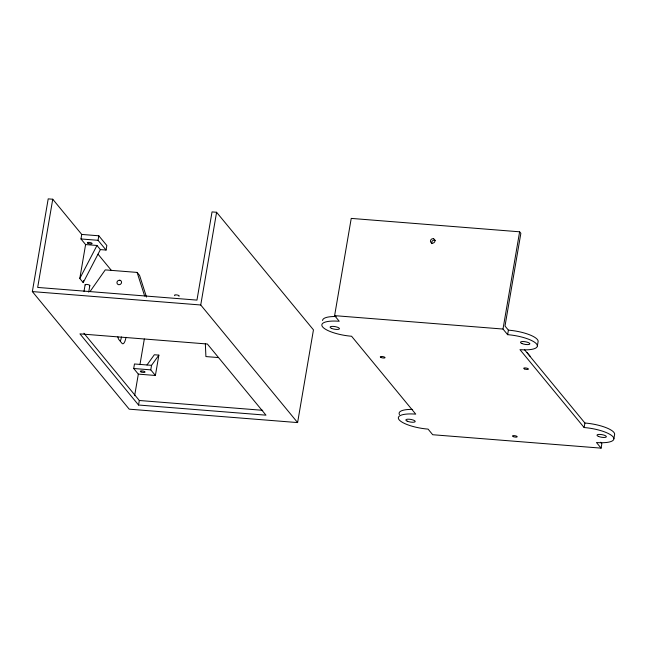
<?xml version="1.0" encoding="UTF-8"?>
<svg xmlns="http://www.w3.org/2000/svg" width="647" height="647" viewBox="0 0 647 647"><rect width="100%" height="100%" fill="white"/><g stroke="black" fill="none" stroke-linecap="round" stroke-linejoin="round"><path stroke-width="0.97" d="M52.747 199.227L37.672 287.43L196.963 300.103L212.038 211.909L216.591 212.273L313.455 329.857L297.604 422.58L129.214 409.171L32.35 291.587L48.201 198.864L52.747 199.227L81.748 234.432L98.813 235.791L106.836 245.52L106.059 250.049L100.374 249.596L96.977 245.472L85.598 244.566L80.972 238.953L81.748 234.432M100.374 249.596L83.196 282.61L79.799 278.493L85.598 244.566M83.196 282.61L83.536 280.636M83.981 291.409L85.113 284.809M88.704 292.145L89.828 285.545M106.059 250.049L98.045 240.312L98.813 235.791M158.871 355.122L155.393 375.47L138.329 374.12L133.703 368.499L134.471 363.978L151.544 365.337L158.871 355.122L154.326 354.758L146.99 364.973M134.641 395.673L138.329 374.12M139.946 364.657L144.33 339.004M138.547 405.022L79.937 333.868L207.363 344.01L265.974 415.164L138.547 405.022L139.323 400.493L83.892 333.213M155.393 375.47L150.767 369.858L151.544 365.337M297.604 422.58L200.74 304.988L216.591 212.273M600.715 442.208L601.872 443.607L601.095 448.136L432.706 434.727L428.079 429.115A23.89 6.664 9.7 0 1 399.15 419.814A23.89 6.664 9.7 0 1 415.738 414.137L351.58 336.246A23.89 6.664 9.7 0 1 322.651 326.945A23.89 6.664 9.7 0 1 339.238 321.268L334.612 315.647L351.232 218.403L519.622 231.804L520.859 233.3L505.008 326.023L508.405 330.148A23.89 6.664 9.7 0 1 538.15 341.325L537.374 345.846M601.095 448.136L596.469 442.516A23.89 6.664 9.7 0 0 613.057 436.838A23.89 6.664 9.7 0 0 584.128 427.538L519.97 349.647A23.89 6.664 9.7 0 0 536.549 343.969A23.89 6.664 9.7 0 0 507.628 334.669L503.002 329.048L519.622 231.804M507.628 334.669L508.405 330.148M584.128 427.538L584.904 423.017L524.588 349.801M613.874 438.715L614.65 434.194A23.89 6.664 9.7 0 0 584.904 423.017M79.799 278.493L96.977 245.472M90.014 291.595L105.259 269.888L137.115 272.419L139.582 275.412L146.489 297.054M80.972 238.953L98.045 240.312M32.35 291.587L200.74 304.988M334.612 315.647L503.002 329.048M218.589 357.581L205.908 356.57L205.342 343.711M133.703 368.499L150.767 369.858M139.323 400.493L262.739 410.319M527.143 352.599L530.225 356.343M98.053 254.222L111.43 270.462M137.115 272.419L144.621 295.938M431.897 243.628A2.386 2.184 -39.5 0 1 434.08 240.166L434.679 240.223A2.386 2.184 -39.5 0 1 435.221 240.433M174.836 295.639A2.386 0.663 9.7 0 1 176.866 294.943A2.386 0.663 9.7 0 1 178.92 296.277M85.194 284.995A2.386 0.663 9.7 0 1 87.774 284.559A2.386 0.663 9.7 0 1 89.512 285.837M322.602 320.54A23.89 6.664 9.7 0 1 336.149 316.537M399.474 414.646A23.89 6.664 9.7 0 1 412.649 409.414M121.442 336.941A9.559 2.823 -85.4 0 1 120.342 341.058M125.995 337.297A9.559 2.823 -85.4 0 1 121.984 343.347L118.894 339.602A9.559 2.823 -85.4 0 1 117.867 336.893M433.441 238.727L432.851 238.67A2.386 2.184 -39.5 0 0 432.002 243.143L432.592 243.199A2.386 2.184 -39.5 0 0 433.441 238.727M119.97 280.248L119.38 280.191A2.386 2.184 -39.5 0 0 118.53 284.672L119.121 284.729A2.386 2.184 -39.5 0 0 119.97 280.248M88.089 243.369A2.386 0.663 9.7 0 0 92.028 243.684A2.386 0.663 9.7 0 0 89.132 242.399A2.386 0.663 9.7 0 0 88.089 243.369M141.022 371.879A2.386 0.663 9.7 0 0 144.968 372.195A2.386 0.663 9.7 0 0 142.073 370.917A2.386 0.663 9.7 0 0 141.022 371.879M381.026 357.484A2.386 0.663 9.7 0 0 384.965 357.799A2.386 0.663 9.7 0 0 382.07 356.513A2.386 0.663 9.7 0 0 381.026 357.484M524.418 368.895A2.386 0.663 9.7 0 0 528.356 369.211A2.386 0.663 9.7 0 0 525.461 367.933A2.386 0.663 9.7 0 0 524.418 368.895M513.354 436.652A2.386 0.663 9.7 0 0 517.179 436.846A2.386 0.663 9.7 0 0 514.042 435.609A2.386 0.663 9.7 0 0 513.354 436.652M598.354 436.369A4.78 1.334 9.7 0 0 606.239 436.992A4.78 1.334 9.7 0 0 600.44 434.436A4.78 1.334 9.7 0 0 598.354 436.369M407.206 421.157A4.78 1.334 9.7 0 0 415.091 421.779A4.78 1.334 9.7 0 0 409.3 419.224A4.78 1.334 9.7 0 0 407.206 421.157M331.458 328.344A4.78 1.334 9.7 0 0 339.343 328.967A4.78 1.334 9.7 0 0 333.545 326.411A4.78 1.334 9.7 0 0 331.458 328.344M521.854 343.5A4.78 1.334 9.7 0 0 529.731 344.123A4.78 1.334 9.7 0 0 523.941 341.567A4.78 1.334 9.7 0 0 521.854 343.5"/></g></svg>
